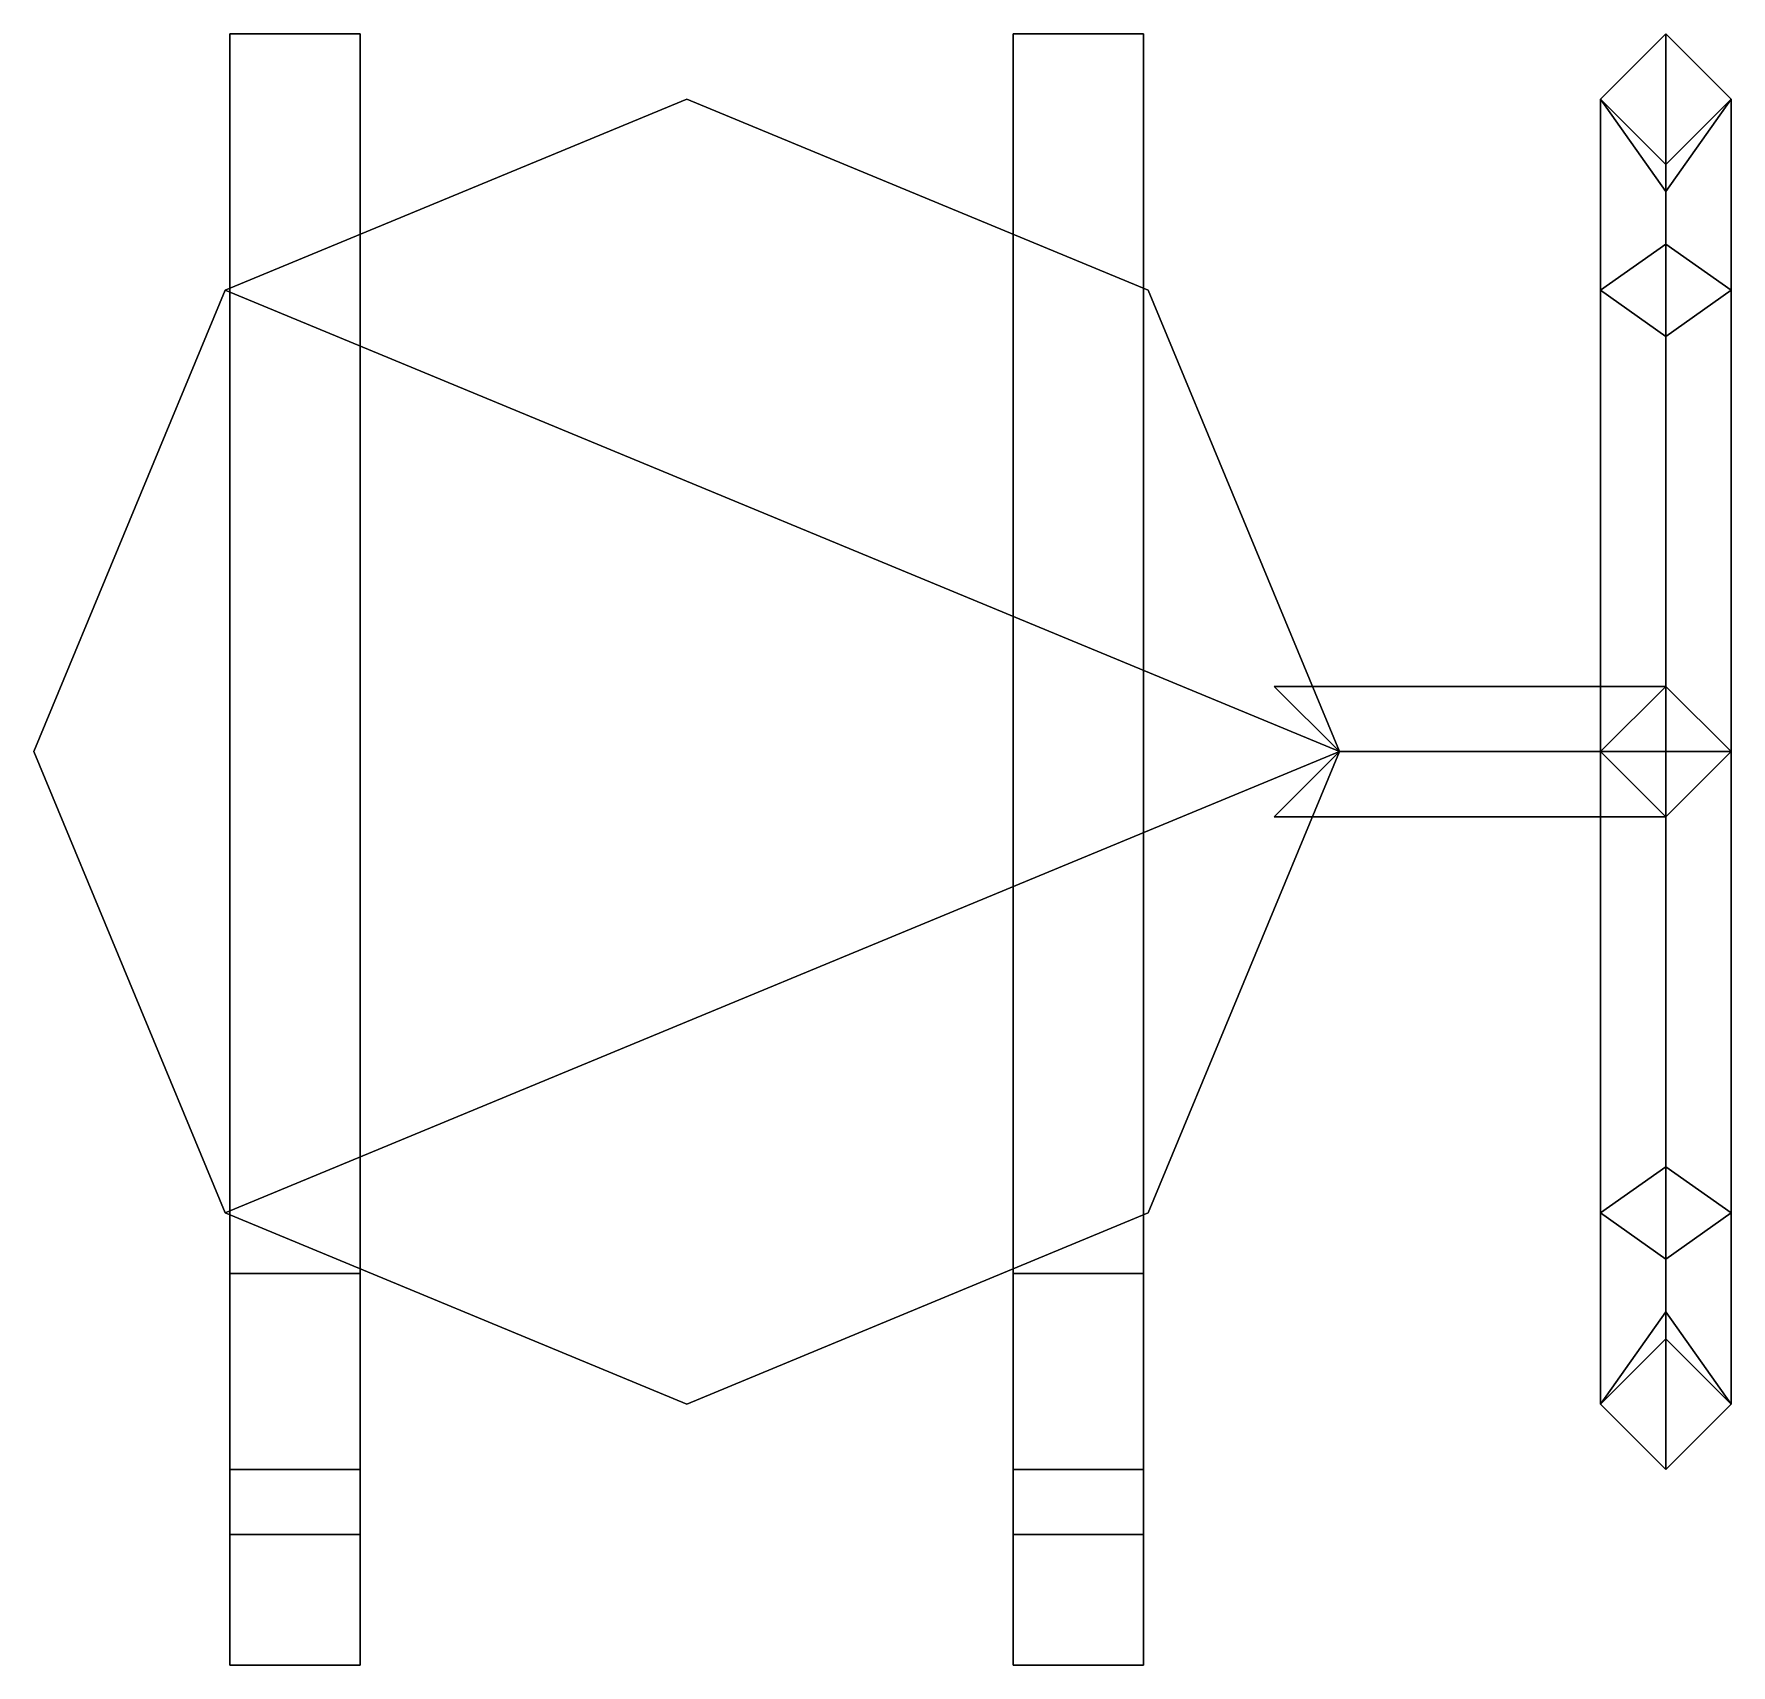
# Model space of a CAD drawing. Extents: x -0.1 to 0.16, y -0.14 to 0.11.
import ezdxf

# ---------------------------------------------------------------- set-up
doc = ezdxf.new("R2010")
doc.units = 0
doc.layers.add('GUN_MOUNT', color=2, linetype='CONTINUOUS')

msp = doc.modelspace()

# ---------------------------------------------------------------- linework, layer by layer
at = {"layer": 'GUN_MOUNT'}
for points in [[(-0.05, -0.08, 0.5), (-0.05, 0.11, 0.2), (-0.07, 0.11, 0.2), (-0.07, -0.08, 0.5)], [(-0.07, 0.11, 0.2), (-0.07, -0.11, 0.2), (-0.07, -0.14, 0.5), (-0.07, -0.08, 0.5)], [(-0.05, 0.11, 0.2), (-0.05, -0.11, 0.2), (-0.07, -0.11, 0.2), (-0.07, 0.11, 0.2)], [(-0.05, -0.14, 0.5), (-0.05, -0.11, 0.2), (-0.05, 0.11, 0.2), (-0.05, -0.08, 0.5)], [(0.05, 0.11, 0.2), (0.05, -0.11, 0.2), (0.05, -0.14, 0.5), (0.05, -0.08, 0.5)], [(0.07, -0.08, 0.5), (0.07, 0.11, 0.2), (0.05, 0.11, 0.2), (0.05, -0.08, 0.5)], [(0.07, 0.11, 0.2), (0.07, -0.11, 0.2), (0.05, -0.11, 0.2), (0.05, 0.11, 0.2)], [(0.07, -0.14, 0.5), (0.07, -0.11, 0.2), (0.07, 0.11, 0.2), (0.07, -0.08, 0.5)], [(0.15, 0.07778, 0.05222), (0.14, 0.07071, 0.05929), (0.14, 0.1, 0.13), (0.15, 0.11, 0.13)], [(0.15, 0.11, 0.13), (0.14, 0.1, 0.13), (0.14, 0.07071, 0.20071), (0.15, 0.07778, 0.20778)], [(0.16, 0.07071, 0.05929), (0.15, 0.07778, 0.05222), (0.15, 0.11, 0.13), (0.16, 0.1, 0.13)], [(0.16, 0.1, 0.13), (0.15, 0.11, 0.13), (0.15, 0.07778, 0.20778), (0.16, 0.07071, 0.20071)], [(0, 0.1), (-0.07071, 0.07071), (-0.07071, 0.07071, 0.2), (0, 0.1, 0.2)], [(0.07071, 0.07071, 0.2), (0, 0.1, 0.2), (-0.07071, 0.07071, 0.2), (0.1, 0, 0.2)], [(0.07071, 0.07071), (0, 0.1), (0, 0.1, 0.2), (0.07071, 0.07071, 0.2)], [(0.15, -0.08586, 0.12), (0.14, -0.1, 0.13), (0.14, 0.1, 0.13), (0.15, 0.08586, 0.12)], [(0.14, -0.1, 0.13), (0.15, -0.08586, 0.14), (0.15, 0.08586, 0.14), (0.14, 0.1, 0.13)], [(0.14, 0.07071, 0.05929), (0.15, 0.06364, 0.06636), (0.15, 0.09, 0.13), (0.14, 0.1, 0.13)], [(0.14, 0.1, 0.13), (0.15, 0.09, 0.13), (0.15, 0.06364, 0.19364), (0.14, 0.07071, 0.20071)], [(0.16, -0.1, 0.13), (0.15, -0.08586, 0.12), (0.15, 0.08586, 0.12), (0.16, 0.1, 0.13)], [(0.15, -0.08586, 0.14), (0.16, -0.1, 0.13), (0.16, 0.1, 0.13), (0.15, 0.08586, 0.14)], [(0.15, 0.06364, 0.06636), (0.16, 0.07071, 0.05929), (0.16, 0.1, 0.13), (0.15, 0.09, 0.13)], [(0.15, 0.09, 0.13), (0.16, 0.1, 0.13), (0.16, 0.07071, 0.20071), (0.15, 0.06364, 0.19364)], [(0.15, 0, 0.02), (0.14, 0, 0.03), (0.14, 0.07071, 0.05929), (0.15, 0.07778, 0.05222)], [(0.15, 0.07778, 0.20778), (0.14, 0.07071, 0.20071), (0.14, 0, 0.23), (0.15, 0, 0.24)], [(0.16, 0, 0.03), (0.15, 0, 0.02), (0.15, 0.07778, 0.05222), (0.16, 0.07071, 0.05929)], [(0.16, 0.07071, 0.20071), (0.15, 0.07778, 0.20778), (0.15, 0, 0.24), (0.16, 0, 0.23)], [(-0.07071, 0.07071), (-0.1, 0), (-0.1, 0, 0.2), (-0.07071, 0.07071, 0.2)], [(0.1, 0, 0.2), (-0.07071, 0.07071, 0.2), (-0.1, 0, 0.2), (-0.07071, -0.07071, 0.2)], [(0.1, 0), (0.07071, 0.07071), (0.07071, 0.07071, 0.2), (0.1, 0, 0.2)], [(0.14, 0, 0.03), (0.15, 0, 0.04), (0.15, 0.06364, 0.06636), (0.14, 0.07071, 0.05929)], [(0.14, 0.07071, 0.20071), (0.15, 0.06364, 0.19364), (0.15, 0, 0.22), (0.14, 0, 0.23)], [(0.15, 0, 0.04), (0.16, 0, 0.03), (0.16, 0.07071, 0.05929), (0.15, 0.06364, 0.06636)], [(0.15, 0.06364, 0.19364), (0.16, 0.07071, 0.20071), (0.16, 0, 0.23), (0.15, 0, 0.22)], [(0.15, 0, 0.14), (0.15, 0.01, 0.13), (0.09, 0.01, 0.13), (0.1, 0, 0.14)], [(0.15, 0.01, 0.13), (0.15, 0, 0.12), (0.1, 0, 0.12), (0.09, 0.01, 0.13)], [(0.15, 0.01, 0.04414), (0.14, 0, 0.03), (0.14, 0, 0.23), (0.15, 0.01, 0.21586)], [(0.16, 0, 0.03), (0.15, 0.01, 0.04414), (0.15, 0.01, 0.21586), (0.16, 0, 0.23)], [(-0.1, 0), (-0.07071, -0.07071), (-0.07071, -0.07071, 0.2), (-0.1, 0, 0.2)], [(0.1, 0, 0.2), (-0.07071, -0.07071, 0.2), (0, -0.1, 0.2), (0.07071, -0.07071, 0.2)], [(0.07071, -0.07071), (0.1, 0), (0.1, 0, 0.2), (0.07071, -0.07071, 0.2)], [(0.15, -0.01, 0.13), (0.15, 0, 0.14), (0.1, 0, 0.14), (0.09, -0.01, 0.13)], [(0.15, 0, 0.12), (0.15, -0.01, 0.13), (0.09, -0.01, 0.13), (0.1, 0, 0.12)], [(0.14, 0, 0.03), (0.15, -0.01, 0.04414), (0.15, -0.01, 0.21586), (0.14, 0, 0.23)], [(0.14, -0.07071, 0.05929), (0.15, -0.06364, 0.06636), (0.15, 0, 0.04), (0.14, 0, 0.03)], [(0.15, -0.07778, 0.05222), (0.14, -0.07071, 0.05929), (0.14, 0, 0.03), (0.15, 0, 0.02)], [(0.14, 0, 0.23), (0.15, 0, 0.22), (0.15, -0.06364, 0.19364), (0.14, -0.07071, 0.20071)], [(0.15, 0, 0.24), (0.14, 0, 0.23), (0.14, -0.07071, 0.20071), (0.15, -0.07778, 0.20778)], [(0.15, -0.01, 0.04414), (0.16, 0, 0.03), (0.16, 0, 0.23), (0.15, -0.01, 0.21586)], [(0.15, -0.06364, 0.06636), (0.16, -0.07071, 0.05929), (0.16, 0, 0.03), (0.15, 0, 0.04)], [(0.16, -0.07071, 0.05929), (0.15, -0.07778, 0.05222), (0.15, 0, 0.02), (0.16, 0, 0.03)], [(0.15, 0, 0.22), (0.16, 0, 0.23), (0.16, -0.07071, 0.20071), (0.15, -0.06364, 0.19364)], [(0.16, 0, 0.23), (0.15, 0, 0.24), (0.15, -0.07778, 0.20778), (0.16, -0.07071, 0.20071)], [(0.14, -0.1, 0.13), (0.15, -0.09, 0.13), (0.15, -0.06364, 0.06636), (0.14, -0.07071, 0.05929)], [(0.14, -0.07071, 0.20071), (0.15, -0.06364, 0.19364), (0.15, -0.09, 0.13), (0.14, -0.1, 0.13)], [(0.15, -0.09, 0.13), (0.16, -0.1, 0.13), (0.16, -0.07071, 0.05929), (0.15, -0.06364, 0.06636)], [(0.15, -0.06364, 0.19364), (0.16, -0.07071, 0.20071), (0.16, -0.1, 0.13), (0.15, -0.09, 0.13)], [(-0.07071, -0.07071), (0, -0.1), (0, -0.1, 0.2), (-0.07071, -0.07071, 0.2)], [(0, -0.1), (0.07071, -0.07071), (0.07071, -0.07071, 0.2), (0, -0.1, 0.2)], [(0.15, -0.11, 0.13), (0.14, -0.1, 0.13), (0.14, -0.07071, 0.05929), (0.15, -0.07778, 0.05222)], [(0.15, -0.07778, 0.20778), (0.14, -0.07071, 0.20071), (0.14, -0.1, 0.13), (0.15, -0.11, 0.13)], [(0.16, -0.1, 0.13), (0.15, -0.11, 0.13), (0.15, -0.07778, 0.05222), (0.16, -0.07071, 0.05929)], [(0.16, -0.07071, 0.20071), (0.15, -0.07778, 0.20778), (0.15, -0.11, 0.13), (0.16, -0.1, 0.13)], [(-0.07, -0.08, 0.5), (-0.07, -0.14, 0.5), (-0.05, -0.14, 0.5), (-0.05, -0.08, 0.5)], [(-0.07, -0.08, 0.5), (-0.07, -0.14, 0.5), (-0.07, -0.12, 0.53), (-0.07, -0.11, 0.53)], [(-0.05, -0.11, 0.53), (-0.05, -0.08, 0.5), (-0.07, -0.08, 0.5), (-0.07, -0.11, 0.53)], [(-0.05, -0.08, 0.5), (-0.05, -0.14, 0.5), (-0.07, -0.14, 0.5), (-0.07, -0.08, 0.5)], [(-0.05, -0.12, 0.53), (-0.05, -0.14, 0.5), (-0.05, -0.08, 0.5), (-0.05, -0.11, 0.53)], [(0.05, -0.08, 0.5), (0.05, -0.14, 0.5), (0.07, -0.14, 0.5), (0.07, -0.08, 0.5)], [(0.05, -0.08, 0.5), (0.05, -0.14, 0.5), (0.05, -0.12, 0.53), (0.05, -0.11, 0.53)], [(0.07, -0.11, 0.53), (0.07, -0.08, 0.5), (0.05, -0.08, 0.5), (0.05, -0.11, 0.53)], [(0.07, -0.08, 0.5), (0.07, -0.14, 0.5), (0.05, -0.14, 0.5), (0.05, -0.08, 0.5)], [(0.07, -0.12, 0.53), (0.07, -0.14, 0.5), (0.07, -0.08, 0.5), (0.07, -0.11, 0.53)], [(-0.07, -0.14, 0.5), (-0.07, -0.11, 0.2), (-0.05, -0.11, 0.2), (-0.05, -0.14, 0.5)], [(-0.07, -0.11, 0.53), (-0.07, -0.12, 0.53), (-0.05, -0.12, 0.53), (-0.05, -0.11, 0.53)], [(0.05, -0.14, 0.5), (0.05, -0.11, 0.2), (0.07, -0.11, 0.2), (0.07, -0.14, 0.5)], [(0.05, -0.11, 0.53), (0.05, -0.12, 0.53), (0.07, -0.12, 0.53), (0.07, -0.11, 0.53)], [(-0.07, -0.12, 0.53), (-0.07, -0.14, 0.5), (-0.05, -0.14, 0.5), (-0.05, -0.12, 0.53)], [(0.05, -0.12, 0.53), (0.05, -0.14, 0.5), (0.07, -0.14, 0.5), (0.07, -0.12, 0.53)]]:
    msp.add_3dface(points, dxfattribs=at)

doc.saveas('drawing.dxf')
